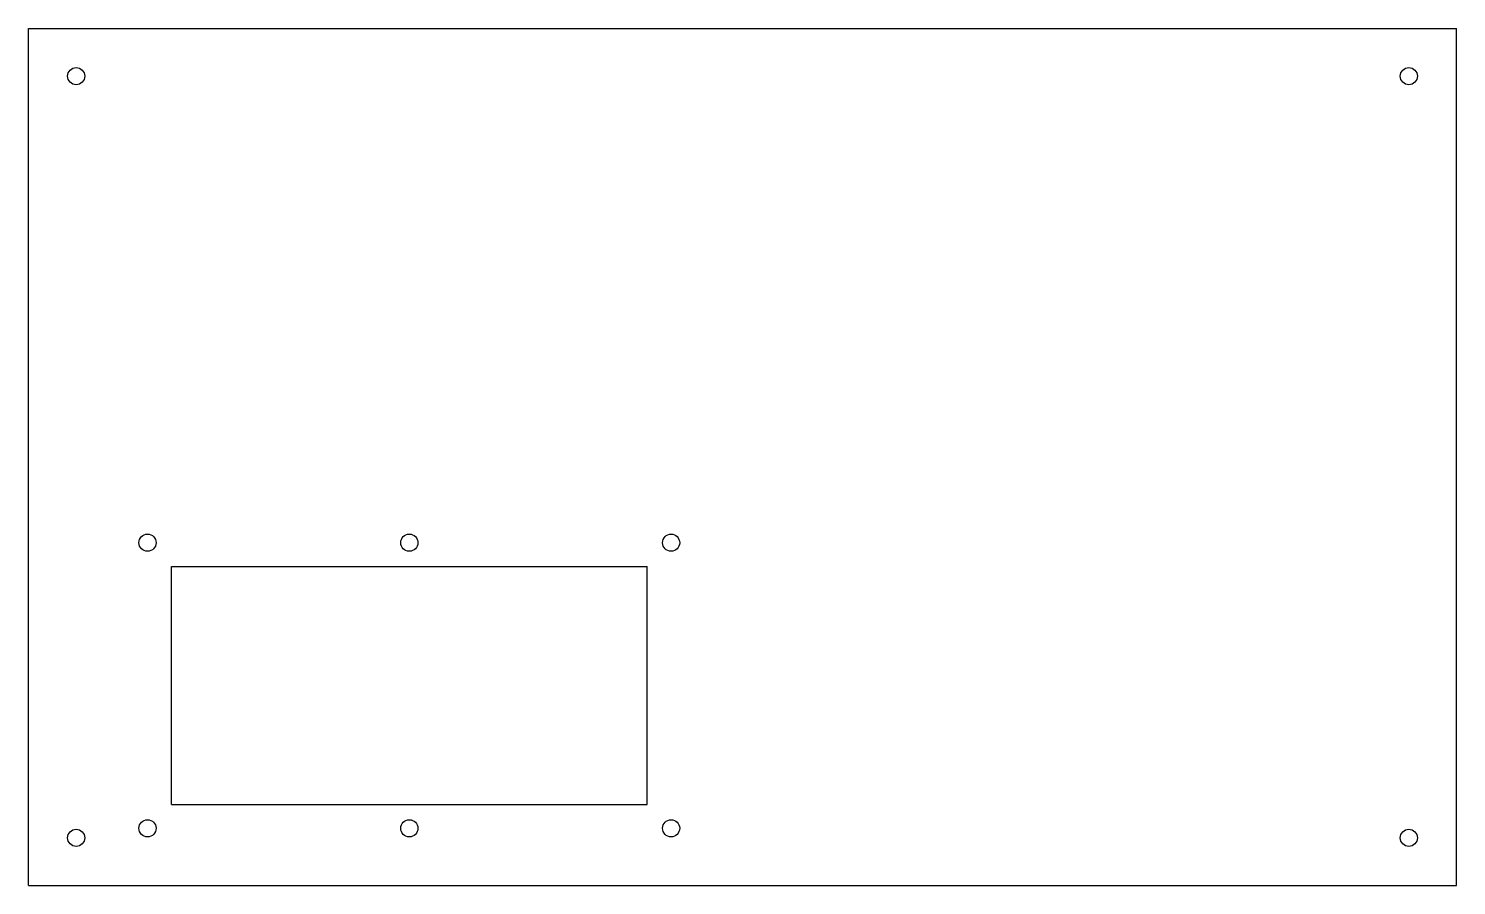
# Model space of a CAD drawing. Extents: x 0 to 300, y 0 to 180.
import ezdxf

# ---------------------------------------------------------------- set-up
doc = ezdxf.new("R2010")
doc.units = 0
doc.layers.get('0').update_dxf_attribs({"linetype": 'continuous'})

# ---------------------------------------------------------------- blocks, each defined once
blk = doc.blocks.new('CUT003')
at = {"color": 0}
for p, q in [((0, 0), (0, 180)), ((0, 180), (300, 180)), ((300, 0), (300, 180)), ((30, 67), (130, 67)), ((30, 17), (30, 67)), ((130, 17), (130, 67)), ((30, 17), (130, 17)), ((0, 0), (300, 0))]:
    blk.add_line(p, q, dxfattribs=at)
for centre in [(10, 170), (290, 170), (25, 72), (80, 72), (135, 72), (25, 12), (80, 12), (135, 12), (10, 10), (290, 10)]:
    blk.add_circle(centre, 1.8, dxfattribs=at)

msp = doc.modelspace()

# ---------------------------------------------------------------- block references
msp.add_blockref('CUT003', (0, 0))

doc.saveas('drawing.dxf')
